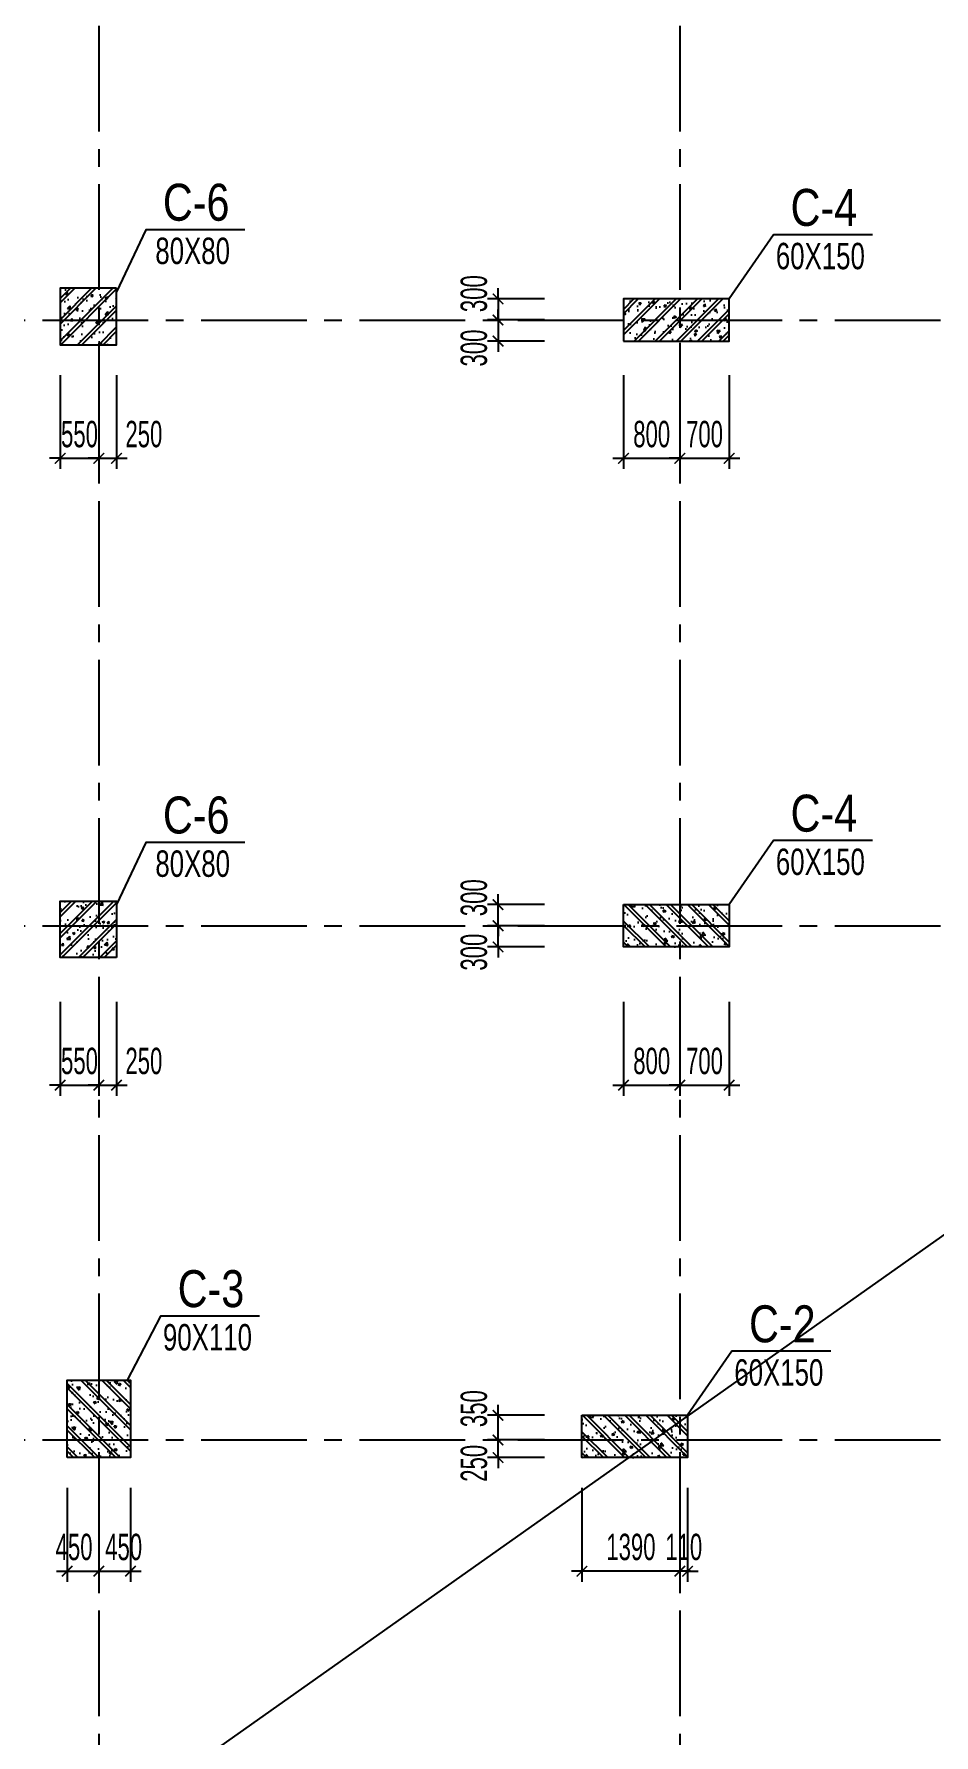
# Model space of a CAD drawing. Extents: x 1719887 to 1865417, y -150890 to 59748.
# Drawn here: x 1761749 to 1774529, y -11448 to 12701 of the extents above; entities that cross this region are included whole.
import ezdxf
from ezdxf.enums import TextEntityAlignment as Align

# ---------------------------------------------------------------- set-up
doc = ezdxf.new("R2010")
doc.units = 0
doc.header["$LTSCALE"] = 1000
doc.header["$MEASUREMENT"] = 0
doc.header["$PDMODE"] = 3
doc.linetypes.add('CENTER2', pattern=[1.125, 0.75, -0.125, 0.125, -0.125])
doc.layers.get('0').update_dxf_attribs({"linetype": 'CONTINUOUS'})
doc.layers.get('Defpoints').update_dxf_attribs({"linetype": 'CONTINUOUS'})
for name, color, linetype in [('CDC.01.AXIS', 160, 'CENTER2'), ('CDC.02.DIM', 1, 'CONTINUOUS'), ('CDC.05.STEEL', 4, 'CONTINUOUS'), ('CDC.06.TEXT', 2, 'CONTINUOUS'), ('CDC.10.HATCH', 9, 'CONTINUOUS'), ('CDC.11.NOTE', 8, 'CONTINUOUS')]:
    doc.layers.add(name, color=color, linetype=linetype)
doc.layers.add('KCS_Plotter', color=11, linetype='CONTINUOUS', plot=False)
doc.styles.add('ARIAL', font='arial.ttf', dxfattribs={"width": 0.6})
doc.dimstyles.new('D150', dxfattribs={"dimscale": 150, "dimtxt": 2.5, "dimasz": 1, "dimexe": 1, "dimexo": 0, "dimgap": 1, "dimtad": 1, "dimdec": 0, "dimdsep": 46, "dimtxsty": 'ARIAL', "dimblk": 'ARCHTICK', "dimcen": 1, "dimdle": 1, "dimclrd": 1, "dimclre": 1, "dimclrt": 2, "dimadec": 0, "dimazin": 0, "dimtfac": 0.00072, "dimtdec": 0, "dimtix": 1, "dimtmove": 2, "dimatfit": 3, "dimldrblk": 'ARCHTICK', "dimfxl": 1, "dimtolj": 1, "dimlwd": -1, "dimlwe": -1, "dimarcsym": 0})
pattern_1 = [(50, (0, 0), (358.63009, -31.376067), [37.5, -412.5]), (355, (0, 0), (-69.37567, 376.09607), [30, -330]), (100.4514, (29.9, -2.6), (289.25469, 344.71977), [31.870095, -350.571056]), (46.1842, (0, 100), (533.62052, -82.75951), [56.25, -618.75]), (96.6356, (44.47, 93.1), (467.33135, 487.05894), [47.80514, -525.8565]), (351.1842, (0, 100), (467.33097, 487.0593), [45, -495]), (21, (50, 75), (298.453526, -201.309445), [37.5, -412.5]), (326, (50, 75), (121.657666, 362.57502), [30, -330]), (71.4514, (74.87, 58.22), (420.111314, 161.26525), [31.870095, -350.571056]), (37.5, (0, 0), (6.079928, 166.446927), [0, -326, 0, -335, 0, -331.25]), (7.5, (0, 0), (131.534769, 197.205856), [0, -191, 0, -318.5, 0, -126.25]), (327.5, (-111.5, 0), (266.911218, -11.277436), [0, -125, 0, -390, 0, -517.5]), (317.5, (-161.5, 0), (291.593085, 50.05249), [0, -162.5, 0, -259, 0, -367.5]), (45, (0, 0), (-150.26019, 150.26019), []), (45, (0, 61.25), (-150.26019, 150.26019), [])]

# ---------------------------------------------------------------- blocks, each defined once
blk = doc.blocks.new('TH1')
at = {"layer": 'CDC.10.HATCH'}
h = blk.add_hatch(dxfattribs=at)
h.set_pattern_fill('CHAU-01', color=256, scale=50, style=0, pattern_type=2)
h.set_pattern_definition(pattern_1)
h.paths.add_polyline_path([(1765430, -86998), (1764880, -86998), (1764880, -87448), (1765430, -87448)])
h.paths.add_polyline_path([(1765430, -87448), (1764880, -87448), (1764880, -87798), (1765430, -87798)])
h.paths.add_polyline_path([(1765680, -87448), (1765430, -87448), (1765430, -87798), (1765680, -87798)])
h.paths.add_polyline_path([(1765680, -86998), (1765430, -86998), (1765430, -87448), (1765680, -87448)])
h = blk.add_hatch(dxfattribs=at)
h.set_pattern_fill('CHAU-01', color=256, scale=50, style=0, pattern_type=2)
h.set_pattern_definition([(230, (3514949.54, -190745.43), (-358.63009, 31.376067), [37.5, -412.5]), (175, (3514949.54, -190745.43), (69.37567, -376.09607), [30, -330]), (280.4514, (3514919.65, -190742.8), (-289.25469, -344.71977), [31.870095, -350.571056]), (226.1842, (3514949.54, -190845.43), (-533.62052, 82.75951), [56.25, -618.75]), (276.6356, (3514905.07, -190838.53), (-467.33135, -487.05894), [47.80514, -525.8565]), (171.1842, (3514949.54, -190845.43), (-467.33097, -487.0593), [45, -495]), (201, (3514899.54, -190820.43), (-298.453526, 201.309445), [37.5, -412.5]), (146, (3514899.54, -190820.43), (-121.657666, -362.57502), [30, -330]), (251.4514, (3514874.67, -190803.65), (-420.111314, -161.26525), [31.870095, -350.571056]), (217.5, (3514949.54, -190745.43), (-6.079928, -166.446927), [0, -326, 0, -335, 0, -331.25]), (187.5, (3514949.54, -190745.43), (-131.534769, -197.205856), [0, -191, 0, -318.5, 0, -126.25]), (147.5, (3515061.04, -190745.43), (-266.911218, 11.277436), [0, -125, 0, -390, 0, -517.5]), (137.5, (3515111.04, -190745.43), (-291.593085, -50.05249), [0, -162.5, 0, -259, 0, -367.5]), (225, (3514949.54, -190745.43), (150.26019, -150.26019), []), (225, (3514949.54, -190806.68), (150.26019, -150.26019), [])])
h.paths.add_polyline_path([(1772880, -87748), (1774270, -87748), (1774270, -87398), (1772880, -87398)])
h.paths.add_polyline_path([(1772880, -87398), (1774270, -87398), (1774270, -87148), (1772880, -87148)])
h.paths.add_polyline_path([(1774270, -87398), (1774380, -87398), (1774380, -87148), (1774270, -87148)])
h.paths.add_polyline_path([(1774270, -87748), (1774380, -87748), (1774380, -87398), (1774270, -87398)])
h = blk.add_hatch(dxfattribs=at)
h.set_pattern_fill('CHAU-01', color=256, scale=50, style=0, pattern_type=2)
h.set_pattern_definition(pattern_1)
h.paths.add_polyline_path([(1765430, -95698), (1764880, -95698), (1764880, -96048), (1765430, -96048)])
h.paths.add_polyline_path([(1765430, -96048), (1764880, -96048), (1764880, -96498), (1765430, -96498)])
h.paths.add_polyline_path([(1765680, -96048), (1765430, -96048), (1765430, -96498), (1765680, -96498)])
h.paths.add_polyline_path([(1765680, -95698), (1765430, -95698), (1765430, -96048), (1765680, -96048)])
h = blk.add_hatch(dxfattribs=at)
h.set_pattern_fill('CHAU-01', color=256, scale=50, style=0, pattern_type=2)
h.set_pattern_definition([(130, (3514949.54, 7250.04), (-358.63009, -31.376067), [37.5, -412.5]), (185, (3514949.54, 7250.04), (69.37567, 376.09607), [30, -330]), (79.5486, (3514919.65, 7247.43), (-289.25469, 344.71977), [31.870095, -350.571056]), (133.8158, (3514949.54, 7350.04), (-533.62052, -82.75951), [56.25, -618.75]), (83.3644, (3514905.07, 7343.14), (-467.33135, 487.05894), [47.80514, -525.8565]), (188.8158, (3514949.54, 7350.04), (-467.33097, 487.0593), [45, -495]), (159, (3514899.54, 7325.04), (-298.453526, -201.309445), [37.5, -412.5]), (214, (3514899.54, 7325.04), (-121.657666, 362.57502), [30, -330]), (108.5486, (3514874.67, 7308.27), (-420.111314, 161.26525), [31.870095, -350.571056]), (142.5, (3514949.54, 7250.04), (-6.079928, 166.446927), [0, -326, 0, -335, 0, -331.25]), (172.5, (3514949.54, 7250.04), (-131.534769, 197.205856), [0, -191, 0, -318.5, 0, -126.25]), (212.5, (3515061.04, 7250.04), (-266.911218, -11.277436), [0, -125, 0, -390, 0, -517.5]), (222.5, (3515111.04, 7250.04), (-291.593085, 50.05249), [0, -162.5, 0, -259, 0, -367.5]), (135, (3514949.54, 7250.04), (150.26019, 150.26019), []), (135, (3514949.54, 7311.3), (150.26019, 150.26019), [])])
h.paths.add_polyline_path([(1772880, -95748), (1774270, -95748), (1774270, -96098), (1772880, -96098)])
h.paths.add_polyline_path([(1772880, -96098), (1774270, -96098), (1774270, -96348), (1772880, -96348)])
h.paths.add_polyline_path([(1774270, -96098), (1774380, -96098), (1774380, -96348), (1774270, -96348)])
h.paths.add_polyline_path([(1774270, -95748), (1774380, -95748), (1774380, -96098), (1774270, -96098)])
h = blk.add_hatch(dxfattribs=at)
h.set_pattern_fill('CHAU-01', color=256, scale=50, style=0, pattern_type=2)
h.set_pattern_definition([(310, (0, -183495.4), (358.63009, 31.376067), [37.5, -412.5]), (5, (0, -183495.4), (-69.37567, -376.09607), [30, -330]), (259.5486, (29.9, -183492.77), (289.25469, -344.71977), [31.870095, -350.571056]), (313.8158, (0, -183595.4), (533.62052, 82.75951), [56.25, -618.75]), (263.3644, (44.47, -183588.5), (467.33135, -487.05894), [47.80514, -525.8565]), (8.8158, (0, -183595.4), (467.33097, -487.0593), [45, -495]), (339, (50, -183570.4), (298.453526, 201.309445), [37.5, -412.5]), (34, (50, -183570.4), (121.657666, -362.57502), [30, -330]), (288.5486, (74.87, -183553.6), (420.111314, -161.26525), [31.870095, -350.571056]), (322.5, (0, -183495.39), (6.079928, -166.446927), [0, -326, 0, -335, 0, -331.25]), (352.5, (0, -183495.39), (131.534769, -197.205856), [0, -191, 0, -318.5, 0, -126.25]), (32.5, (-111.5, -183495.39), (266.911218, 11.277436), [0, -125, 0, -390, 0, -517.5]), (42.5, (-161.5, -183495.39), (291.593085, -50.05249), [0, -162.5, 0, -259, 0, -367.5]), (315, (0, -183495.39), (-150.26019, -150.26019), []), (315, (0, -183556.64), (-150.26019, -150.26019), [])])
h.paths.add_polyline_path([(1765430, -103598), (1764980, -103598), (1764980, -103348), (1765430, -103348)])
h.paths.add_polyline_path([(1765430, -103348), (1764980, -103348), (1764980, -102498), (1765430, -102498)])
h.paths.add_polyline_path([(1765880, -103348), (1765430, -103348), (1765430, -102498), (1765880, -102498)])
h.paths.add_polyline_path([(1765880, -103598), (1765430, -103598), (1765430, -103348), (1765880, -103348)])
h = blk.add_hatch(dxfattribs=at)
h.set_pattern_fill('CHAU-01', color=256, scale=50, style=0, pattern_type=2)
h.set_pattern_definition([(130, (3514359.5, 0), (-358.63009, -31.376067), [37.5, -412.5]), (185, (3514359.5, 0), (69.37567, 376.09607), [30, -330]), (79.5486, (3514329.6, -2.6), (-289.25469, 344.71977), [31.870095, -350.571056]), (133.8158, (3514359.5, 100), (-533.62052, -82.75951), [56.25, -618.75]), (83.3644, (3514315.03, 93.1), (-467.33135, 487.05894), [47.80514, -525.8565]), (188.8158, (3514359.5, 100), (-467.33097, 487.0593), [45, -495]), (159, (3514309.5, 75), (-298.453526, -201.309445), [37.5, -412.5]), (214, (3514309.5, 75), (-121.657666, 362.57502), [30, -330]), (108.5486, (3514284.63, 58.22), (-420.111314, 161.26525), [31.870095, -350.571056]), (142.5, (3514359.5, 0), (-6.079928, 166.446927), [0, -326, 0, -335, 0, -331.25]), (172.5, (3514359.5, 0), (-131.534769, 197.205856), [0, -191, 0, -318.5, 0, -126.25]), (212.5, (3514471, 0), (-266.911218, -11.277436), [0, -125, 0, -390, 0, -517.5]), (222.5, (3514521, 0), (-291.593085, 50.05249), [0, -162.5, 0, -259, 0, -367.5]), (135, (3514359.5, 0), (150.26019, 150.26019), []), (135, (3514359.5, 61.25), (150.26019, 150.26019), [])])
h.paths.add_polyline_path([(1772290, -102998), (1773680, -102998), (1773680, -103348), (1772290, -103348)])
h.paths.add_polyline_path([(1772290, -103348), (1773680, -103348), (1773680, -103598), (1772290, -103598)])
h.paths.add_polyline_path([(1773680, -103348), (1773790, -103348), (1773790, -103598), (1773680, -103598)])
h.paths.add_polyline_path([(1773680, -102998), (1773790, -102998), (1773790, -103348), (1773680, -103348)])
at = {"layer": 'CDC.01.AXIS', "ltscale": 2}
for p, q in [((1765430, -63021), (1765430, -119734)), ((1773680, -63021), (1773680, -119734)), ((1733131, -87448), (1840145, -87448)), ((1733131, -96048), (1840145, -96048)), ((1733131, -103348), (1840145, -103348))]:
    blk.add_line(p, q, dxfattribs=at)
at = {"layer": 'CDC.05.STEEL', "ltscale": 2000}
for points in [[(1765680, -86998), (1764880, -86998), (1764880, -87798), (1765680, -87798)], [(1772880, -87748), (1774380, -87748), (1774380, -87148), (1772880, -87148)], [(1765680, -96498), (1764880, -96498), (1764880, -95698), (1765680, -95698)], [(1772880, -95748), (1774380, -95748), (1774380, -96348), (1772880, -96348)], [(1764980, -103598), (1764980, -102498), (1765880, -102498), (1765880, -103598)], [(1772290, -102998), (1773790, -102998), (1773790, -103598), (1772290, -103598)]]:
    blk.add_lwpolyline(points, close=True, dxfattribs=at)
blk = doc.blocks.new('_ARCHTICK')
at = {"color": 0, "linetype": 'ByBlock', "const_width": 0.15}
blk.add_lwpolyline([(-0.5, -0.5), (0.5, 0.5)], dxfattribs=at)
blk = doc.blocks.new('*D531')
at = {"layer": 'CDC.02.DIM', "color": 1, "transparency": 16777216}
for p, q in [((1762120, 7859), (1762120, 6527)), ((1762670, 7859), (1762670, 6527)), ((1762120, 6677), (1761970, 6677)), ((1762120, 6677), (1762670, 6677)), ((1762670, 6677), (1762820, 6677))]:
    blk.add_line(p, q, dxfattribs=at)
at = {"layer": 'Defpoints', "color": 0, "transparency": 16777216}
for p in [(1762120, 7859), (1762670, 7859), (1762670, 6677)]:
    blk.add_point(p, dxfattribs=at)
at = {"layer": 'CDC.02.DIM', "color": 1, "transparency": 16777216, "xscale": 150, "yscale": 150, "zscale": 150}
blk.add_blockref('_ARCHTICK', (1762120, 6677), dxfattribs=at)
at = {"layer": 'CDC.02.DIM', "color": 1, "transparency": 16777216, "xscale": 150, "yscale": 150, "zscale": 150, "rotation": 180}
blk.add_blockref('_ARCHTICK', (1762670, 6677), dxfattribs=at)
at = {"layer": 'CDC.02.DIM', "color": 2, "transparency": 16777216, "insert": (1762395, 7019), "char_height": 375, "attachment_point": 5, "style": 'ARIAL'}
blk.add_mtext('\\A1;550', dxfattribs=at)
blk = doc.blocks.new('*D532')
at = {"layer": 'CDC.02.DIM', "color": 1, "transparency": 16777216}
for p, q in [((1762670, 7859), (1762670, 6527)), ((1762920, 7859), (1762920, 6527)), ((1762670, 6677), (1762520, 6677)), ((1762670, 6677), (1762920, 6677)), ((1762920, 6677), (1763070, 6677))]:
    blk.add_line(p, q, dxfattribs=at)
at = {"layer": 'Defpoints', "color": 0, "transparency": 16777216}
for p in [(1762670, 7859), (1762920, 7859), (1762920, 6677)]:
    blk.add_point(p, dxfattribs=at)
at = {"layer": 'CDC.02.DIM', "color": 1, "transparency": 16777216, "xscale": 150, "yscale": 150, "zscale": 150}
blk.add_blockref('_ARCHTICK', (1762670, 6677), dxfattribs=at)
at = {"layer": 'CDC.02.DIM', "color": 1, "transparency": 16777216, "xscale": 150, "yscale": 150, "zscale": 150, "rotation": 180}
blk.add_blockref('_ARCHTICK', (1762920, 6677), dxfattribs=at)
at = {"layer": 'CDC.02.DIM', "color": 2, "transparency": 16777216, "insert": (1763309, 7019), "char_height": 375, "attachment_point": 5, "style": 'ARIAL'}
blk.add_mtext('\\A1;250', dxfattribs=at)
blk = doc.blocks.new('*D533')
at = {"layer": 'CDC.02.DIM', "color": 1, "transparency": 16777216}
for p, q in [((1770120, 7859), (1770120, 6527)), ((1770920, 7859), (1770920, 6527)), ((1769970, 6677), (1771070, 6677))]:
    blk.add_line(p, q, dxfattribs=at)
at = {"layer": 'Defpoints', "color": 0, "transparency": 16777216}
for p in [(1770120, 7859), (1770920, 7859), (1770920, 6677)]:
    blk.add_point(p, dxfattribs=at)
at = {"layer": 'CDC.02.DIM', "color": 1, "transparency": 16777216, "xscale": 150, "yscale": 150, "zscale": 150, "rotation": 180}
blk.add_blockref('_ARCHTICK', (1770120, 6677), dxfattribs=at)
at = {"layer": 'CDC.02.DIM', "color": 1, "transparency": 16777216, "xscale": 150, "yscale": 150, "zscale": 150}
blk.add_blockref('_ARCHTICK', (1770920, 6677), dxfattribs=at)
at = {"layer": 'CDC.02.DIM', "color": 2, "transparency": 16777216, "insert": (1770520, 7019), "char_height": 375, "attachment_point": 5, "style": 'ARIAL'}
blk.add_mtext('\\A1;800', dxfattribs=at)
blk = doc.blocks.new('*D534')
at = {"layer": 'CDC.02.DIM', "color": 1, "transparency": 16777216}
for p, q in [((1770920, 7859), (1770920, 6527)), ((1771620, 7859), (1771620, 6527)), ((1770920, 6677), (1770770, 6677)), ((1770920, 6677), (1771620, 6677)), ((1771620, 6677), (1771770, 6677))]:
    blk.add_line(p, q, dxfattribs=at)
at = {"layer": 'Defpoints', "color": 0, "transparency": 16777216}
for p in [(1770920, 7859), (1771620, 7859), (1771620, 6677)]:
    blk.add_point(p, dxfattribs=at)
at = {"layer": 'CDC.02.DIM', "color": 1, "transparency": 16777216, "xscale": 150, "yscale": 150, "zscale": 150}
blk.add_blockref('_ARCHTICK', (1770920, 6677), dxfattribs=at)
at = {"layer": 'CDC.02.DIM', "color": 1, "transparency": 16777216, "xscale": 150, "yscale": 150, "zscale": 150, "rotation": 180}
blk.add_blockref('_ARCHTICK', (1771620, 6677), dxfattribs=at)
at = {"layer": 'CDC.02.DIM', "color": 2, "transparency": 16777216, "insert": (1771270, 7019), "char_height": 375, "attachment_point": 5, "style": 'ARIAL'}
blk.add_mtext('\\A1;700', dxfattribs=at)
blk = doc.blocks.new('*D567')
at = {"layer": 'CDC.02.DIM', "color": 1, "transparency": 16777216}
for p, q in [((1762120, -1041), (1762120, -2373)), ((1762670, -1041), (1762670, -2373)), ((1762120, -2223), (1761970, -2223)), ((1762120, -2223), (1762670, -2223)), ((1762670, -2223), (1762820, -2223))]:
    blk.add_line(p, q, dxfattribs=at)
at = {"layer": 'Defpoints', "color": 0, "transparency": 16777216}
for p in [(1762120, -1041), (1762670, -1041), (1762670, -2223)]:
    blk.add_point(p, dxfattribs=at)
at = {"layer": 'CDC.02.DIM', "color": 1, "transparency": 16777216, "xscale": 150, "yscale": 150, "zscale": 150}
blk.add_blockref('_ARCHTICK', (1762120, -2223), dxfattribs=at)
at = {"layer": 'CDC.02.DIM', "color": 1, "transparency": 16777216, "xscale": 150, "yscale": 150, "zscale": 150, "rotation": 180}
blk.add_blockref('_ARCHTICK', (1762670, -2223), dxfattribs=at)
at = {"layer": 'CDC.02.DIM', "color": 2, "transparency": 16777216, "insert": (1762395, -1881), "char_height": 375, "attachment_point": 5, "style": 'ARIAL'}
blk.add_mtext('\\A1;550', dxfattribs=at)
blk = doc.blocks.new('*D568')
at = {"layer": 'CDC.02.DIM', "color": 1, "transparency": 16777216}
for p, q in [((1762670, -1041), (1762670, -2373)), ((1762920, -1041), (1762920, -2373)), ((1762670, -2223), (1762520, -2223)), ((1762670, -2223), (1762920, -2223)), ((1762920, -2223), (1763070, -2223))]:
    blk.add_line(p, q, dxfattribs=at)
at = {"layer": 'Defpoints', "color": 0, "transparency": 16777216}
for p in [(1762670, -1041), (1762920, -1041), (1762920, -2223)]:
    blk.add_point(p, dxfattribs=at)
at = {"layer": 'CDC.02.DIM', "color": 1, "transparency": 16777216, "xscale": 150, "yscale": 150, "zscale": 150}
blk.add_blockref('_ARCHTICK', (1762670, -2223), dxfattribs=at)
at = {"layer": 'CDC.02.DIM', "color": 1, "transparency": 16777216, "xscale": 150, "yscale": 150, "zscale": 150, "rotation": 180}
blk.add_blockref('_ARCHTICK', (1762920, -2223), dxfattribs=at)
at = {"layer": 'CDC.02.DIM', "color": 2, "transparency": 16777216, "insert": (1763309, -1881), "char_height": 375, "attachment_point": 5, "style": 'ARIAL'}
blk.add_mtext('\\A1;250', dxfattribs=at)
blk = doc.blocks.new('*D569')
at = {"layer": 'CDC.02.DIM', "color": 1, "transparency": 16777216}
for p, q in [((1770120, -1041), (1770120, -2373)), ((1770920, -1041), (1770920, -2373)), ((1769970, -2223), (1771070, -2223))]:
    blk.add_line(p, q, dxfattribs=at)
at = {"layer": 'Defpoints', "color": 0, "transparency": 16777216}
for p in [(1770120, -1041), (1770920, -1041), (1770920, -2223)]:
    blk.add_point(p, dxfattribs=at)
at = {"layer": 'CDC.02.DIM', "color": 1, "transparency": 16777216, "xscale": 150, "yscale": 150, "zscale": 150, "rotation": 180}
blk.add_blockref('_ARCHTICK', (1770120, -2223), dxfattribs=at)
at = {"layer": 'CDC.02.DIM', "color": 1, "transparency": 16777216, "xscale": 150, "yscale": 150, "zscale": 150}
blk.add_blockref('_ARCHTICK', (1770920, -2223), dxfattribs=at)
at = {"layer": 'CDC.02.DIM', "color": 2, "transparency": 16777216, "insert": (1770520, -1881), "char_height": 375, "attachment_point": 5, "style": 'ARIAL'}
blk.add_mtext('\\A1;800', dxfattribs=at)
blk = doc.blocks.new('*D570')
at = {"layer": 'CDC.02.DIM', "color": 1, "transparency": 16777216}
for p, q in [((1770920, -1041), (1770920, -2373)), ((1771620, -1041), (1771620, -2373)), ((1770920, -2223), (1770770, -2223)), ((1770920, -2223), (1771620, -2223)), ((1771620, -2223), (1771770, -2223))]:
    blk.add_line(p, q, dxfattribs=at)
at = {"layer": 'Defpoints', "color": 0, "transparency": 16777216}
for p in [(1770920, -1041), (1771620, -1041), (1771620, -2223)]:
    blk.add_point(p, dxfattribs=at)
at = {"layer": 'CDC.02.DIM', "color": 1, "transparency": 16777216, "xscale": 150, "yscale": 150, "zscale": 150}
blk.add_blockref('_ARCHTICK', (1770920, -2223), dxfattribs=at)
at = {"layer": 'CDC.02.DIM', "color": 1, "transparency": 16777216, "xscale": 150, "yscale": 150, "zscale": 150, "rotation": 180}
blk.add_blockref('_ARCHTICK', (1771620, -2223), dxfattribs=at)
at = {"layer": 'CDC.02.DIM', "color": 2, "transparency": 16777216, "insert": (1771270, -1881), "char_height": 375, "attachment_point": 5, "style": 'ARIAL'}
blk.add_mtext('\\A1;700', dxfattribs=at)
blk = doc.blocks.new('*D593')
at = {"layer": 'CDC.02.DIM', "color": 1, "transparency": 16777216}
for p, q in [((1762220, -7941), (1762220, -9273)), ((1762670, -7941), (1762670, -9273)), ((1762070, -9123), (1762820, -9123))]:
    blk.add_line(p, q, dxfattribs=at)
at = {"layer": 'Defpoints', "color": 0, "transparency": 16777216}
for p in [(1762220, -7941), (1762670, -7941), (1762670, -9123)]:
    blk.add_point(p, dxfattribs=at)
at = {"layer": 'CDC.02.DIM', "color": 1, "transparency": 16777216, "xscale": 150, "yscale": 150, "zscale": 150, "rotation": 180}
blk.add_blockref('_ARCHTICK', (1762220, -9123), dxfattribs=at)
at = {"layer": 'CDC.02.DIM', "color": 1, "transparency": 16777216, "xscale": 150, "yscale": 150, "zscale": 150}
blk.add_blockref('_ARCHTICK', (1762670, -9123), dxfattribs=at)
at = {"layer": 'CDC.02.DIM', "color": 2, "transparency": 16777216, "insert": (1762318, -8781), "char_height": 375, "attachment_point": 5, "style": 'ARIAL'}
blk.add_mtext('\\A1;450', dxfattribs=at)
blk = doc.blocks.new('*D594')
at = {"layer": 'CDC.02.DIM', "color": 1, "transparency": 16777216}
for p, q in [((1762670, -7941), (1762670, -9273)), ((1763120, -7941), (1763120, -9273)), ((1762520, -9123), (1763270, -9123))]:
    blk.add_line(p, q, dxfattribs=at)
at = {"layer": 'Defpoints', "color": 0, "transparency": 16777216}
for p in [(1762670, -7941), (1763120, -7941), (1763120, -9123)]:
    blk.add_point(p, dxfattribs=at)
at = {"layer": 'CDC.02.DIM', "color": 1, "transparency": 16777216, "xscale": 150, "yscale": 150, "zscale": 150, "rotation": 180}
blk.add_blockref('_ARCHTICK', (1762670, -9123), dxfattribs=at)
at = {"layer": 'CDC.02.DIM', "color": 1, "transparency": 16777216, "xscale": 150, "yscale": 150, "zscale": 150}
blk.add_blockref('_ARCHTICK', (1763120, -9123), dxfattribs=at)
at = {"layer": 'CDC.02.DIM', "color": 2, "transparency": 16777216, "insert": (1763022, -8781), "char_height": 375, "attachment_point": 5, "style": 'ARIAL'}
blk.add_mtext('\\A1;450', dxfattribs=at)
blk = doc.blocks.new('*D595')
at = {"layer": 'CDC.02.DIM', "color": 1, "transparency": 16777216}
for p, q in [((1770920, -7941), (1770920, -9273)), ((1771030, -7941), (1771030, -9273)), ((1770920, -9123), (1770770, -9123)), ((1771030, -9123), (1770920, -9123)), ((1771030, -9123), (1771180, -9123))]:
    blk.add_line(p, q, dxfattribs=at)
at = {"layer": 'Defpoints', "color": 0, "transparency": 16777216}
for p in [(1770920, -7941), (1771030, -7941), (1770920, -9123)]:
    blk.add_point(p, dxfattribs=at)
at = {"layer": 'CDC.02.DIM', "color": 1, "transparency": 16777216, "xscale": 150, "yscale": 150, "zscale": 150}
blk.add_blockref('_ARCHTICK', (1770920, -9123), dxfattribs=at)
at = {"layer": 'CDC.02.DIM', "color": 1, "transparency": 16777216, "xscale": 150, "yscale": 150, "zscale": 150, "rotation": 180}
blk.add_blockref('_ARCHTICK', (1771030, -9123), dxfattribs=at)
at = {"layer": 'CDC.02.DIM', "color": 2, "transparency": 16777216, "insert": (1770975, -8781), "char_height": 375, "attachment_point": 5, "style": 'ARIAL'}
blk.add_mtext('\\A1;110', dxfattribs=at)
blk = doc.blocks.new('*D596')
at = {"layer": 'CDC.02.DIM', "color": 1, "transparency": 16777216}
for p, q in [((1769530, -7941), (1769530, -9273)), ((1770920, -7941), (1770920, -9273)), ((1771070, -9123), (1769380, -9123))]:
    blk.add_line(p, q, dxfattribs=at)
at = {"layer": 'Defpoints', "color": 0, "transparency": 16777216}
for p in [(1769530, -7941), (1770920, -7941), (1769530, -9123)]:
    blk.add_point(p, dxfattribs=at)
at = {"layer": 'CDC.02.DIM', "color": 1, "transparency": 16777216, "xscale": 150, "yscale": 150, "zscale": 150, "rotation": 180}
blk.add_blockref('_ARCHTICK', (1769530, -9123), dxfattribs=at)
at = {"layer": 'CDC.02.DIM', "color": 1, "transparency": 16777216, "xscale": 150, "yscale": 150, "zscale": 150}
blk.add_blockref('_ARCHTICK', (1770920, -9123), dxfattribs=at)
at = {"layer": 'CDC.02.DIM', "color": 2, "transparency": 16777216, "insert": (1770225, -8781), "char_height": 375, "attachment_point": 5, "style": 'ARIAL'}
blk.add_mtext('\\A1;1390', dxfattribs=at)
blk = doc.blocks.new('*D834')
at = {"layer": 'CDC.02.DIM', "color": 1, "transparency": 16777216}
for p, q in [((1768997, 8941), (1768188, 8941)), ((1768338, 8941), (1768338, 9091)), ((1768338, 8941), (1768338, 8641)), ((1768997, 8641), (1768188, 8641)), ((1768338, 8641), (1768338, 8491))]:
    blk.add_line(p, q, dxfattribs=at)
at = {"layer": 'Defpoints', "color": 0, "transparency": 16777216}
for p in [(1768997, 8941), (1768338, 8641), (1768997, 8641)]:
    blk.add_point(p, dxfattribs=at)
at = {"layer": 'CDC.02.DIM', "color": 1, "transparency": 16777216, "xscale": 150, "yscale": 150, "zscale": 150}
for p, rotation in [((1768338, 8941), 270), ((1768338, 8641), 90)]:
    blk.add_blockref('_ARCHTICK', p, dxfattribs=dict(at, rotation=rotation))
at = {"layer": 'CDC.02.DIM', "color": 2, "transparency": 16777216, "insert": (1767996, 9015), "char_height": 375, "attachment_point": 5, "rotation": 90, "style": 'ARIAL'}
blk.add_mtext('\\A1;300', dxfattribs=at)
blk = doc.blocks.new('*D835')
at = {"layer": 'CDC.02.DIM', "color": 1, "transparency": 16777216}
for p, q in [((1768338, 8641), (1768338, 8791)), ((1768997, 8641), (1768188, 8641)), ((1768338, 8641), (1768338, 8341)), ((1768997, 8341), (1768188, 8341)), ((1768338, 8341), (1768338, 8191))]:
    blk.add_line(p, q, dxfattribs=at)
at = {"layer": 'Defpoints', "color": 0, "transparency": 16777216}
for p in [(1768997, 8641), (1768338, 8341), (1768997, 8341)]:
    blk.add_point(p, dxfattribs=at)
at = {"layer": 'CDC.02.DIM', "color": 1, "transparency": 16777216, "xscale": 150, "yscale": 150, "zscale": 150}
for p, rotation in [((1768338, 8641), 270), ((1768338, 8341), 90)]:
    blk.add_blockref('_ARCHTICK', p, dxfattribs=dict(at, rotation=rotation))
at = {"layer": 'CDC.02.DIM', "color": 2, "transparency": 16777216, "insert": (1767996, 8243), "char_height": 375, "attachment_point": 5, "rotation": 90, "style": 'ARIAL'}
blk.add_mtext('\\A1;300', dxfattribs=at)
blk = doc.blocks.new('*D839')
at = {"layer": 'CDC.02.DIM', "color": 1, "transparency": 16777216}
for p, q in [((1768338, -7259), (1768338, -7109)), ((1768997, -7259), (1768188, -7259)), ((1768338, -7509), (1768338, -7259)), ((1768997, -7509), (1768188, -7509)), ((1768338, -7509), (1768338, -7659))]:
    blk.add_line(p, q, dxfattribs=at)
at = {"layer": 'Defpoints', "color": 0, "transparency": 16777216}
for p in [(1768338, -7259), (1768997, -7259), (1768997, -7509)]:
    blk.add_point(p, dxfattribs=at)
at = {"layer": 'CDC.02.DIM', "color": 1, "transparency": 16777216, "xscale": 150, "yscale": 150, "zscale": 150}
for p, rotation in [((1768338, -7259), 270), ((1768338, -7509), 90)]:
    blk.add_blockref('_ARCHTICK', p, dxfattribs=dict(at, rotation=rotation))
at = {"layer": 'CDC.02.DIM', "color": 2, "transparency": 16777216, "insert": (1767997, -7591), "char_height": 375, "attachment_point": 5, "rotation": 90, "style": 'ARIAL'}
blk.add_mtext('\\A1;250', dxfattribs=at)
blk = doc.blocks.new('*D840')
at = {"layer": 'CDC.02.DIM', "color": 1, "transparency": 16777216}
for p, q in [((1768338, -7409), (1768338, -6759)), ((1768997, -6909), (1768188, -6909)), ((1768997, -7259), (1768188, -7259))]:
    blk.add_line(p, q, dxfattribs=at)
at = {"layer": 'Defpoints', "color": 0, "transparency": 16777216}
for p in [(1768338, -6909), (1768997, -6909), (1768997, -7259)]:
    blk.add_point(p, dxfattribs=at)
at = {"layer": 'CDC.02.DIM', "color": 1, "transparency": 16777216, "xscale": 150, "yscale": 150, "zscale": 150}
for p, rotation in [((1768338, -6909), 90), ((1768338, -7259), 270)]:
    blk.add_blockref('_ARCHTICK', p, dxfattribs=dict(at, rotation=rotation))
at = {"layer": 'CDC.02.DIM', "color": 2, "transparency": 16777216, "insert": (1767996, -6815), "char_height": 375, "attachment_point": 5, "rotation": 90, "style": 'ARIAL'}
blk.add_mtext('\\A1;350', dxfattribs=at)
blk = doc.blocks.new('*D841')
at = {"layer": 'CDC.02.DIM', "color": 1, "transparency": 16777216}
for p, q in [((1768997, 41), (1768188, 41)), ((1768338, 41), (1768338, 191)), ((1768338, -259), (1768338, 41)), ((1768997, -259), (1768188, -259)), ((1768338, -259), (1768338, -409))]:
    blk.add_line(p, q, dxfattribs=at)
at = {"layer": 'Defpoints', "color": 0, "transparency": 16777216}
for p in [(1768338, 41), (1768997, 41), (1768997, -259)]:
    blk.add_point(p, dxfattribs=at)
at = {"layer": 'CDC.02.DIM', "color": 1, "transparency": 16777216, "xscale": 150, "yscale": 150, "zscale": 150}
for p, rotation in [((1768338, 41), 270), ((1768338, -259), 90)]:
    blk.add_blockref('_ARCHTICK', p, dxfattribs=dict(at, rotation=rotation))
at = {"layer": 'CDC.02.DIM', "color": 2, "transparency": 16777216, "insert": (1767996, -334), "char_height": 375, "attachment_point": 5, "rotation": 90, "style": 'ARIAL'}
blk.add_mtext('\\A1;300', dxfattribs=at)
blk = doc.blocks.new('*D842')
at = {"layer": 'CDC.02.DIM', "color": 1, "transparency": 16777216}
for p, q in [((1768338, 341), (1768338, 491)), ((1768997, 341), (1768188, 341)), ((1768338, 41), (1768338, 341)), ((1768997, 41), (1768188, 41)), ((1768338, 41), (1768338, -109))]:
    blk.add_line(p, q, dxfattribs=at)
at = {"layer": 'Defpoints', "color": 0, "transparency": 16777216}
for p in [(1768338, 341), (1768997, 341), (1768997, 41)]:
    blk.add_point(p, dxfattribs=at)
at = {"layer": 'CDC.02.DIM', "color": 1, "transparency": 16777216, "xscale": 150, "yscale": 150, "zscale": 150}
for p, rotation in [((1768338, 341), 270), ((1768338, 41), 90)]:
    blk.add_blockref('_ARCHTICK', p, dxfattribs=dict(at, rotation=rotation))
at = {"layer": 'CDC.02.DIM', "color": 2, "transparency": 16777216, "insert": (1767996, 439), "char_height": 375, "attachment_point": 5, "rotation": 90, "style": 'ARIAL'}
blk.add_mtext('\\A1;300', dxfattribs=at)

msp = doc.modelspace()

# ---------------------------------------------------------------- linework, layer by layer
at = {"layer": 'CDC.11.NOTE'}
for points in [[(1764740.5, 9922.8), (1763335.7, 9922.8), (1762920.2, 9040.9)], [(1773654, 9849), (1772249.2, 9849), (1771620.2, 8940.9)], [(1764741.1, 1222.8), (1763336.3, 1222.8), (1762920.8, 340.9)], [(1773654, 1249), (1772249.3, 1249), (1771620.2, 340.9)], [(1764950.9, -5501.7), (1763546.1, -5501.7), (1763070.2, -6409.2)], [(1773064.1, -6001), (1771659.3, -6001), (1771030.2, -6909.2)]]:
    msp.add_lwpolyline(points, dxfattribs=at)
at = {"layer": 'KCS_Plotter'}
msp.add_line((1865416.7, 59748.5), (1719886.7, -43039.7), dxfattribs=at)

# ---------------------------------------------------------------- block references
at = {"layer": 'CDC.10.HATCH'}
msp.add_blockref('TH1', (-2759.9, 96088.6), dxfattribs=at)

# ---------------------------------------------------------------- texts
at = {"layer": 'CDC.06.TEXT', "style": 'ARIAL'}
for s, height, width, p in [('C-6', 525, 0.8, (1764051.5, 10312.9)), ('C-4', 525, 0.8, (1772965, 10239.1)), ('80X80', 375, 0.7, (1764001.6, 9622.7)), ('60X150', 375, 0.7, (1772915.1, 9549)), ('C-6', 525, 0.8, (1764052.1, 1612.9)), ('C-4', 525, 0.8, (1772965.1, 1639.1)), ('80X80', 375, 0.7, (1764002.1, 922.7)), ('60X150', 375, 0.7, (1772915.1, 949)), ('C-3', 525, 0.8, (1764261.9, -5111.5)), ('C-2', 525, 0.8, (1772375.1, -5610.9)), ('90X110', 375, 0.7, (1764212, -5801.7)), ('60X150', 375, 0.7, (1772325.2, -6301.1))]:
    msp.add_text(s, height=height, dxfattribs=dict(at, width=width)).set_placement(p, align=Align.MIDDLE_CENTER)

# ---------------------------------------------------------------- dimensions: what is measured, and where the dimension line sits
at = {"layer": 'CDC.02.DIM'}
for base, p1, p2, angle, picture, middle in [((1768338.1, 8640.9), (1768997.4, 8940.9), (1768997.4, 8640.9), 90, '*D834', (1767996.5, 9015.3)), ((1768338.1, 8340.9), (1768997.4, 8640.9), (1768997.4, 8340.9), 90, '*D835', (1767996.5, 8242.9)), ((1768338.1, 340.9), (1768997.4, 40.9), (1768997.4, 340.9), 270, '*D842', (1767996.5, 438.9)), ((1768338.1, 40.9), (1768997.4, -259.1), (1768997.4, 40.9), 270, '*D841', (1767996.5, -333.5)), ((1768338.1, -6909.2), (1768997.4, -7259.1), (1768997.4, -6909.2), 270, '*D840', (1767996.5, -6815.5)), ((1768338.1, -7259.1), (1768997.4, -7509.2), (1768997.4, -7259.1), 270, '*D839', (1767996.6, -7591))]:
    dim = msp.add_linear_dim(base=base, p1=p1, p2=p2, angle=angle, dimstyle='D150', dxfattribs=at)
    dim.commit()
    dim.dimension.update_dxf_attribs({"geometry": picture, "text_midpoint": middle, "dimtype": 160})
for base, p1, p2, picture, middle in [((1762669.9, 6677.2), (1762120, 7858.8), (1762669.9, 7858.8), '*D531', (1762394.9, 7018.7)), ((1770919.9, 6677.2), (1770119.9, 7858.8), (1770919.9, 7858.8), '*D533', (1770519.9, 7018.7)), ((1771619.9, 6677.2), (1770919.9, 7858.8), (1771619.9, 7858.8), '*D534', (1771269.9, 7018.7)), ((1762669.9, -2222.8), (1762120, -1041.2), (1762669.9, -1041.2), '*D567', (1762394.9, -1881.3)), ((1770919.9, -2222.8), (1770119.9, -1041.2), (1770919.9, -1041.2), '*D569', (1770519.9, -1881.3)), ((1771619.9, -2222.8), (1770919.9, -1041.2), (1771619.9, -1041.2), '*D570', (1771269.9, -1881.3))]:
    dim = msp.add_linear_dim(base=base, p1=p1, p2=p2, dimstyle='D150', dxfattribs=at)
    dim.commit()
    dim.dimension.update_dxf_attribs({"geometry": picture, "text_midpoint": middle})
for base, p1, p2, picture, middle in [((1762920, 6677.2), (1762669.9, 7858.8), (1762920, 7858.8), '*D532', (1763308.7, 7018.7)), ((1762920, -2222.8), (1762669.9, -1041.2), (1762920, -1041.2), '*D568', (1763308.7, -1881.3)), ((1762669.9, -9122.8), (1762219.9, -7941.2), (1762669.9, -7941.2), '*D593', (1762317.8, -8781.4)), ((1763119.9, -9122.8), (1762669.9, -7941.2), (1763119.9, -7941.2), '*D594', (1763022, -8781.4))]:
    dim = msp.add_linear_dim(base=base, p1=p1, p2=p2, dimstyle='D150', dxfattribs=at)
    dim.commit()
    dim.dimension.update_dxf_attribs({"geometry": picture, "text_midpoint": middle, "dimtype": 160})
for base, p1, p2, picture, middle in [((1769529.8, -9122.8), (1770919.9, -7941.2), (1769529.8, -7941.2), '*D596', (1770224.9, -8781.2)), ((1770919.9, -9122.8), (1771029.8, -7941.2), (1770919.9, -7941.2), '*D595', (1770974.9, -8781.4))]:
    dim = msp.add_linear_dim(base=base, p1=p1, p2=p2, angle=180, dimstyle='D150', dxfattribs=at)
    dim.commit()
    dim.dimension.update_dxf_attribs({"geometry": picture, "text_midpoint": middle})

doc.saveas('drawing.dxf')
